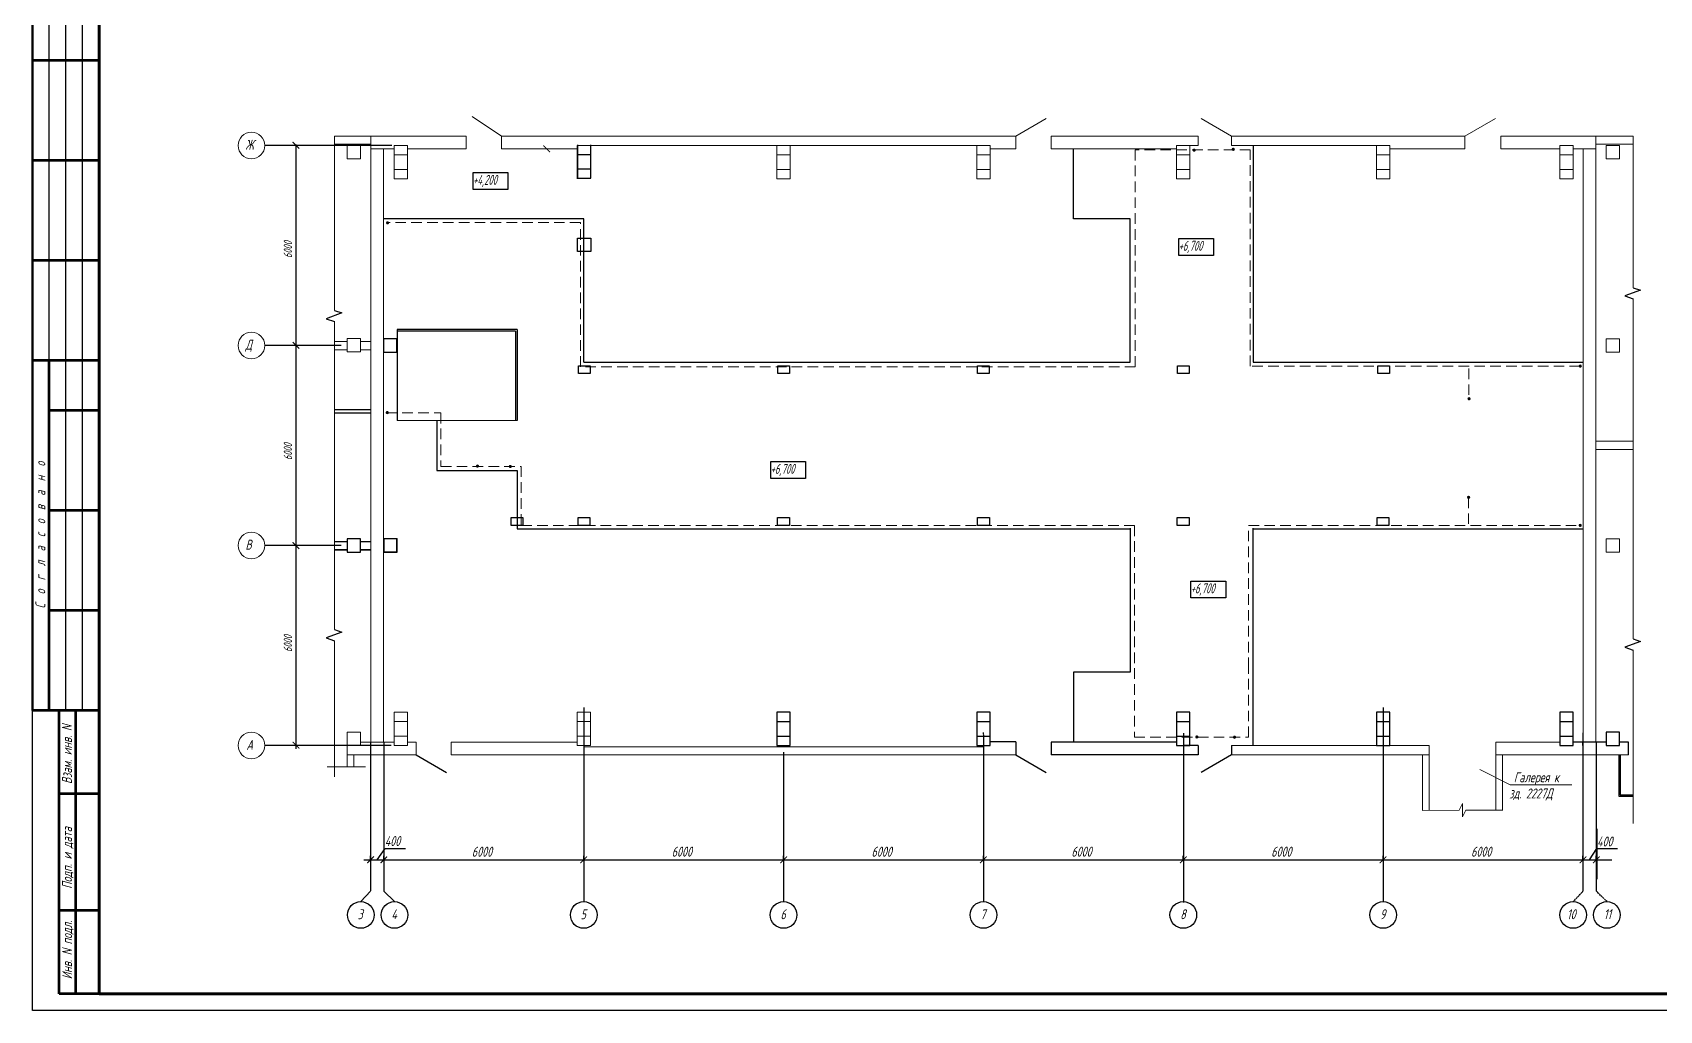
# Model space of a CAD drawing. Header units: millimetres. Extents: x -14296 to 10264, y -13087 to -5602.
# Drawn here: x -7101 to -6612.5, y -9380.7 to -9087.3 of the extents above; entities that cross this region are included whole.
import ezdxf
from ezdxf.enums import TextEntityAlignment as Align

# ---------------------------------------------------------------- set-up
doc = ezdxf.new("R2010")
doc.units = ezdxf.units.MM
for name, pattern in [('CENTER2', [1.125, 0.75, -0.125, 0.125, -0.125]), ('gost6', [12, 8, -1.5, 1, -1.5]), ('HIDDEN2', [4.7625, 3.175, -1.5875]), ('ОСЕВАЯ', [50.8, 31.75, -6.35, 6.35, -6.35])]:
    doc.linetypes.add(name, pattern=pattern)
for name, color, linetype, lineweight in [('1', 4, 'Continuous', 15), ('Заземление (Сущ)', 6, 'gost6', 25), ('зд осн', 7, 'Continuous', 30), ('КаБель силовой (Вновь)', 1, 'Continuous', 15), ('основной', 3, 'Continuous', 15), ('стена', 7, 'Continuous', 18), ('Строительный', 251, 'Continuous', 13)]:
    doc.layers.add(name, color=color, linetype=linetype, lineweight=lineweight)
for name, color, linetype in [('osnovnoy shtamp', 7, 'Continuous'), ('TX', 7, 'Continuous'), ('НОВЫЙ', 7, 'Continuous'), ('орудован', 7, 'Continuous'), ('Размеры', 5, 'Continuous')]:
    doc.layers.add(name, color=color, linetype=linetype)
doc.styles.add('Simplex', font='simplex.shx', dxfattribs={"width": 0.7, "oblique": 15})
doc.linetypes.add('ограждение1', pattern='A,0.25,-0.1,[133,ltypeshp.shx,S=0.1,R=0,X=-0.1,Y=0],-0.1,1', length=1.45)

# ---------------------------------------------------------------- blocks, each defined once
blk = doc.blocks.new('A$C22994256')
at = {"layer": 'TX', "color": 5, "linetype": 'ByBlock'}
for p, q in [((-1.93, 2.68), (-6.65, 0.95)), ((-6.65, 0.95), (-4.08, 0.07)), ((-4.08, 3.42), (-1.93, 2.68))]:
    blk.add_line(p, q, dxfattribs=at)

msp = doc.modelspace()

# ---------------------------------------------------------------- hatches: boundary and pattern name
at = {"layer": 'Заземление (Сущ)', "lineweight": 30, "true_color": 0xed1f24}
for points in [[(-6751.72725, -9122.60963, 1), (-6752.72725, -9122.60963, 1)], [(-6740.01238, -9122.34497, 1), (-6741.01238, -9122.34497, 1)], [(-6993.89787, -9144.40651, 1), (-6994.89787, -9144.40651, 1)], [(-6635.84031, -9187.39962, 1), (-6636.84031, -9187.39962, 1)], [(-6669.20623, -9197.19631, 1), (-6670.20623, -9197.19631, 1)], [(-6993.99616, -9201.33932, 1), (-6994.99616, -9201.33932, 1)], [(-6966.91141, -9217.41335, 1), (-6967.91141, -9217.41335, 1)], [(-6957.05096, -9217.5197, 1), (-6958.05096, -9217.5197, 1)], [(-6669.33912, -9226.77008, 1), (-6670.33912, -9226.77008, 1)], [(-6635.8446, -9235.19657, 1), (-6636.8446, -9235.19657, 1)], [(-6750.92153, -9298.67095, 1), (-6751.92153, -9298.67095, 1)], [(-6739.61129, -9298.74658, 1), (-6740.61129, -9298.74658, 1)]]:
    msp.add_hatch(color=240, dxfattribs=at).paths.add_polyline_path(points)

# ---------------------------------------------------------------- linework, layer by layer
at = {"color": 0, "lineweight": 60}
for p, q in [((-7080.98538, -9375.7326), (-7080.98538, -8791.7326)), ((-7080.98538, -9375.7326), (-7080.98538, -8791.81632)), ((-6264.98538, -9375.7326), (-7080.98538, -9375.7326))]:
    msp.add_line(p, q, dxfattribs=at)
at = {"color": 0, "lineweight": 50}
msp.add_line((-7100.98538, -9080.7326), (-7100.98538, -9290.7326), dxfattribs=at)
at = {"color": 0, "lineweight": -3}
for p, q in [((-7095.98538, -9185.7326), (-7095.98538, -9080.7326)), ((-7080.98538, -9290.7326), (-7092.98538, -9290.7326)), ((-7080.98538, -9290.7326), (-7092.98538, -9290.7326)), ((-7080.98538, -9290.7326), (-7092.98538, -9290.7326))]:
    msp.add_line(p, q, dxfattribs=at)
at = {"color": 0, "lineweight": 25}
for p, q in [((-7021.88372, -9181.31543), (-7021.88372, -9120.91794)), ((-7021.88372, -9241.11038), (-7021.88372, -9181.20967)), ((-7021.88372, -9302.24213), (-7021.88372, -9241.29433))]:
    msp.add_line(p, q, dxfattribs=at)
at = {"lineweight": 25}
for p, q in [((-6937.40696, -9121.05103), (-6937.40696, -9131.05103)), ((-6937.40696, -9123.87685), (-6933.40696, -9123.87685)), ((-6933.40696, -9131.05103), (-6933.40696, -9121.05103)), ((-6937.40696, -9128.2252), (-6933.40696, -9128.2252)), ((-6937.40696, -9131.05103), (-6933.40696, -9131.05103)), ((-6937.40696, -9153.05103), (-6937.40696, -9149.05103)), ((-6937.40696, -9149.05103), (-6933.40696, -9149.05103)), ((-6933.40696, -9153.05103), (-6937.40696, -9153.05103)), ((-6933.40696, -9149.05103), (-6933.40696, -9153.05103))]:
    msp.add_line(p, q, dxfattribs=at)
at = {"color": 0}
msp.add_lwpolyline([(-6259.98538, -9380.7326), (-7100.98538, -9380.7326), (-7100.98538, -8786.7326), (-6259.98538, -8786.7326), (-6259.98538, -9380.7326)], dxfattribs=at)
for points in [[(-6937.09414, -9187.29226), (-6933.5979, -9187.29226), (-6933.5979, -9189.61207), (-6937.09414, -9189.61207)], [(-6877.22146, -9187.29226), (-6873.72523, -9187.29226), (-6873.72523, -9189.61207), (-6877.22146, -9189.61207)], [(-6817.28075, -9187.29226), (-6813.78451, -9187.29226), (-6813.78451, -9189.61207), (-6817.28075, -9189.61207)], [(-6757.22394, -9187.29226), (-6753.7277, -9187.29226), (-6753.7277, -9189.61207), (-6757.22394, -9189.61207)], [(-6697.08725, -9187.29226), (-6693.59101, -9187.29226), (-6693.59101, -9189.61207), (-6697.08725, -9189.61207)]]:
    msp.add_lwpolyline(points, close=True)
for points in [[(-6957.29018, -9232.79957), (-6953.76002, -9232.79957), (-6953.76002, -9235.21399), (-6957.29018, -9235.21399)], [(-6937.21992, -9232.79957), (-6933.68976, -9232.79957), (-6933.68976, -9235.21399), (-6937.21992, -9235.21399)], [(-6877.28936, -9232.79957), (-6873.75919, -9232.79957), (-6873.75919, -9235.21399), (-6877.28936, -9235.21399)], [(-6817.25782, -9232.79957), (-6813.72766, -9232.79957), (-6813.72766, -9235.21399), (-6817.25782, -9235.21399)], [(-6757.29984, -9232.79957), (-6753.76968, -9232.79957), (-6753.76968, -9235.21399), (-6757.29984, -9235.21399)], [(-6697.30628, -9232.79957), (-6693.77612, -9232.79957), (-6693.77612, -9235.21399), (-6697.30628, -9235.21399)]]:
    msp.add_lwpolyline(points, close=True, dxfattribs=at)
at = {"color": 0, "linetype": 'ByBlock', "const_width": 0.3}
for points in [[(-6756.51654, -9336.54523), (-6754.51654, -9334.54523)], [(-6754.51654, -9334.54523), (-6756.51654, -9336.54523)]]:
    msp.add_lwpolyline(points, dxfattribs=at)
at = {"layer": '1', "color": 0}
for p, q in [((-7010.29865, -9170.71852), (-7010.29865, -9118.4219)), ((-7010.29865, -9266.46779), (-7010.29865, -9174.06341)), ((-7010.29865, -9310.60029), (-7010.29865, -9269.81269)), ((-6620.40652, -9324.61191), (-6620.40652, -9272.59094)), ((-7012.51995, -9307.6446), (-7000.99598, -9307.6446))]:
    msp.add_line(p, q, dxfattribs=at)
at = {"layer": 'osnovnoy shtamp', "color": 0}
for p, q in [((-7002.45457, -9348.08695), (-6999.50292, -9344.98176)), ((-6992.27678, -9348.08695), (-6995.50292, -9344.98176))]:
    msp.add_line(p, q, dxfattribs=at)
for centre in [(-7002.45457, -9352.08695), (-6992.32979, -9352.08695), (-6935.50292, -9352.08695), (-6875.50292, -9352.08695), (-6815.50292, -9352.08695), (-6755.50292, -9352.08695), (-6695.50292, -9352.08695), (-6638.45457, -9352.08695), (-6628.32979, -9352.08695)]:
    msp.add_circle(centre, 4, dxfattribs=at)
at = {"layer": 'зд осн', "color": 0, "lineweight": -3, "ltscale": 0.02}
for p, q in [((-7090.98538, -9290.7326), (-7090.98538, -9080.7326)), ((-7085.98538, -9290.7326), (-7085.98538, -9080.7326))]:
    msp.add_line(p, q, dxfattribs=at)
at = {"layer": 'зд осн', "color": 0, "lineweight": 53, "ltscale": 0.02}
for p, q in [((-7080.98538, -9095.7326), (-7100.98538, -9095.7326)), ((-7080.98538, -9125.7326), (-7100.98538, -9125.7326)), ((-7080.98538, -9155.7326), (-7100.98538, -9155.7326)), ((-7080.98538, -9185.7326), (-7100.98538, -9185.7326)), ((-7095.98538, -9290.7326), (-7095.98538, -9185.7326)), ((-7080.98538, -9200.7326), (-7095.98538, -9200.7326)), ((-7080.98538, -9230.7326), (-7095.98538, -9230.7326)), ((-7080.98538, -9260.7326), (-7095.98538, -9260.7326)), ((-7080.98538, -9290.7326), (-7100.98538, -9290.7326))]:
    msp.add_line(p, q, dxfattribs=at)
at = {"layer": 'КаБель силовой (Вновь)', "color": 240, "linetype": 'HIDDEN2', "true_color": 0xed1f24}
for p, q in [((-6735.39242, -9122.49343), (-6769.90308, -9122.49343)), ((-6769.90308, -9122.49343), (-6769.90308, -9187.58156)), ((-6735.39242, -9187.44306), (-6735.39242, -9122.49343)), ((-6936.48086, -9144.34866), (-6994.3704, -9144.34866)), ((-6936.48086, -9187.58156), (-6936.48086, -9144.34866)), ((-6636.35909, -9187.44306), (-6735.39242, -9187.44306)), ((-6769.90308, -9187.58156), (-6936.48086, -9187.58156)), ((-6669.75336, -9188.13147), (-6669.75336, -9196.96722)), ((-6994.73385, -9201.40737), (-6978.39433, -9201.40737)), ((-6978.39433, -9201.40737), (-6978.39433, -9217.49131)), ((-6978.39433, -9217.49131), (-6954.24027, -9217.49131)), ((-6954.24027, -9217.49131), (-6954.24027, -9235.21399)), ((-6669.88975, -9226.82194), (-6669.88975, -9235.24491)), ((-6954.24027, -9235.21399), (-6770.17984, -9235.21399)), ((-6770.17984, -9235.21399), (-6770.17984, -9298.74658)), ((-6735.93565, -9278.05765), (-6735.93565, -9235.24491)), ((-6735.93565, -9235.24491), (-6636.35909, -9235.24491)), ((-6735.93565, -9298.74658), (-6735.93565, -9278.05765)), ((-6770.17984, -9298.74658), (-6735.93565, -9298.74658))]:
    msp.add_line(p, q, dxfattribs=at)
at = {"layer": 'КаБель силовой (Вновь)', "color": 7, "true_color": 0xffffff}
for p, q in [((-6741.00292, -9121.2219), (-6697.50292, -9121.2219)), ((-6681.70292, -9301.2219), (-6741.00292, -9301.2219))]:
    msp.add_line(p, q, dxfattribs=at)
at = {"layer": 'НОВЫЙ', "color": 0, "linetype": 'CENTER2', "ltscale": 0.5}
for p, q in [((-6993.11079, -9121.2219), (-7031.27428, -9121.2219)), ((-7008.34757, -9181.2219), (-7031.27428, -9181.2219)), ((-7008.36051, -9241.2219), (-7031.27428, -9241.2219)), ((-6935.50292, -9289.88361), (-6935.50292, -9348.08695)), ((-6695.50292, -9289.88361), (-6695.50292, -9348.08695)), ((-6815.53628, -9297.32553), (-6815.50292, -9348.08695)), ((-6755.43298, -9297.55566), (-6755.39961, -9348.31707)), ((-6993.27936, -9301.2219), (-7031.27428, -9301.2219)), ((-6999.50292, -9300.41193), (-6999.50292, -9344.98176)), ((-6995.50292, -9300.2219), (-6995.50292, -9344.98176)), ((-6875.50292, -9303.21946), (-6875.50292, -9348.08695)), ((-6631.50292, -9300.2219), (-6631.50292, -9344.98176)), ((-6631.30674, -9326.22397), (-6631.30674, -9341.39021)), ((-6638.45457, -9348.08695), (-6635.50292, -9344.98176)), ((-6628.27678, -9348.08695), (-6631.50292, -9344.98176))]:
    msp.add_line(p, q, dxfattribs=at)
at = {"layer": 'НОВЫЙ', "color": 0, "ltscale": 0.3}
for p, q in [((-6734.50292, -9121.2219), (-6734.50292, -9186.2219)), ((-6771.50292, -9186.2219), (-6771.50292, -9143.25762)), ((-6955.50292, -9176.41982), (-6991.55298, -9176.41982)), ((-6991.55298, -9176.41982), (-6991.55298, -9203.7219)), ((-6955.50292, -9176.41982), (-6955.50292, -9203.7219)), ((-6935.50292, -9186.2219), (-6771.50292, -9186.2219)), ((-6734.50292, -9186.2219), (-6635.40292, -9186.2219)), ((-6734.50292, -9301.07339), (-6734.50292, -9236.07339)), ((-6734.50292, -9236.2219), (-6635.40292, -9236.2219))]:
    msp.add_line(p, q, dxfattribs=at)
at = {"layer": 'НОВЫЙ', "color": 0, "linetype": 'ограждение1', "ltscale": 3}
for p, q in [((-6956.00292, -9176.91982), (-6991.55298, -9176.91982)), ((-6956.00292, -9176.91982), (-6956.00292, -9203.7219)), ((-6624.76008, -9304.0219), (-6624.76008, -9316.3986)), ((-6624.76008, -9316.3986), (-6620.40652, -9316.3986))]:
    msp.add_line(p, q, dxfattribs=at)
at = {"layer": 'НОВЫЙ', "color": 0, "lineweight": 20, "ltscale": 0.3}
msp.add_line((-6991.55298, -9203.7219), (-6963.10292, -9203.7219), dxfattribs=at)
at = {"layer": 'НОВЫЙ', "ltscale": 0.3}
msp.add_line((-6771.50292, -9236.07339), (-6771.50292, -9279.18618), dxfattribs=at)
at = {"layer": 'НОВЫЙ', "color": 0, "linetype": 'CENTER2', "lineweight": 25, "ltscale": 0.5}
msp.add_line((-6635.50292, -9297.39607), (-6635.50292, -9344.98176), dxfattribs=at)
at = {"layer": 'НОВЫЙ', "color": 0}
for points in [[(-6968.69095, -9129.33041), (-6958.26746, -9129.33041), (-6958.26746, -9134.38591), (-6968.69095, -9134.38591)], [(-6756.86315, -9149.12096), (-6746.43966, -9149.12096), (-6746.43966, -9154.17646), (-6756.86315, -9154.17646)], [(-6879.3447, -9216.05278), (-6868.92121, -9216.05278), (-6868.92121, -9221.10828), (-6879.3447, -9221.10828)], [(-6753.20515, -9251.88872), (-6742.78166, -9251.88872), (-6742.78166, -9256.94422), (-6753.20515, -9256.94422)]]:
    msp.add_lwpolyline(points, close=True, dxfattribs=at)
at = {"layer": 'орудован', "color": 0, "lineweight": -2, "ltscale": 0.3}
for p, q in [((-6771.50292, -9279.18618), (-6788.50292, -9279.18618)), ((-6788.50292, -9279.2219), (-6788.50292, -9300.2219))]:
    msp.add_line(p, q, dxfattribs=at)
at = {"layer": 'основной', "color": 0, "lineweight": 25, "ltscale": 100}
for p, q in [((-7010.29865, -9200.4719), (-6999.50292, -9200.4719)), ((-7010.29865, -9201.4719), (-6999.50292, -9201.4719)), ((-6873.50292, -9291.2219), (-6877.50292, -9291.2219)), ((-6877.50292, -9291.2219), (-6877.50292, -9301.2219)), ((-6877.50292, -9294.04773), (-6873.50292, -9294.04773)), ((-6873.50292, -9301.2219), (-6873.50292, -9291.2219)), ((-6813.50292, -9291.2219), (-6817.50292, -9291.2219)), ((-6817.50292, -9291.2219), (-6817.50292, -9301.2219)), ((-6817.50292, -9294.04773), (-6813.50292, -9294.04773)), ((-6813.50292, -9301.2219), (-6813.50292, -9291.2219)), ((-6753.50292, -9291.2219), (-6757.50292, -9291.2219)), ((-6757.50292, -9291.2219), (-6757.50292, -9301.2219)), ((-6757.50292, -9294.04773), (-6753.50292, -9294.04773)), ((-6753.50292, -9301.2219), (-6753.50292, -9291.2219)), ((-6693.50292, -9291.2219), (-6697.50292, -9291.2219)), ((-6697.50292, -9291.2219), (-6697.50292, -9301.2219)), ((-6697.50292, -9294.04773), (-6693.50292, -9294.04773)), ((-6693.50292, -9301.2219), (-6693.50292, -9291.2219)), ((-6638.50292, -9291.2219), (-6642.50292, -9291.2219)), ((-6642.50292, -9291.2219), (-6642.50292, -9301.2219)), ((-6642.50292, -9294.04773), (-6638.50292, -9294.04773)), ((-6638.50292, -9301.2219), (-6638.50292, -9291.2219)), ((-6877.50292, -9298.39607), (-6873.50292, -9298.39607)), ((-6817.50292, -9298.39607), (-6813.50292, -9298.39607)), ((-6757.50292, -9298.39607), (-6753.50292, -9298.39607)), ((-6697.50292, -9298.39607), (-6693.50292, -9298.39607)), ((-6642.50292, -9298.39607), (-6638.50292, -9298.39607)), ((-6624.50292, -9297.2219), (-6628.50292, -9297.2219)), ((-6628.50292, -9297.2219), (-6628.50292, -9301.2219)), ((-6624.50292, -9301.2219), (-6624.50292, -9297.2219)), ((-6877.50292, -9301.2219), (-6873.50292, -9301.2219)), ((-6817.50292, -9301.2219), (-6813.50292, -9301.2219)), ((-6805.80292, -9300.1219), (-6813.50292, -9300.1219)), ((-6805.80292, -9300.1219), (-6805.80292, -9303.96814)), ((-6757.50292, -9300.2219), (-6795.20292, -9300.2219)), ((-6795.20292, -9300.2219), (-6795.20292, -9304.0219)), ((-6751.00292, -9304.0219), (-6795.20292, -9304.0219)), ((-6757.50292, -9301.2219), (-6753.50292, -9301.2219)), ((-6753.50292, -9301.2219), (-6755.50292, -9301.2219)), ((-6751.00292, -9301.2219), (-6753.50292, -9301.2219)), ((-6751.00292, -9301.2219), (-6751.00292, -9304.0219)), ((-6741.00292, -9301.2219), (-6741.00292, -9304.0219)), ((-6697.50292, -9301.2219), (-6693.50292, -9301.2219)), ((-6642.50292, -9301.2219), (-6638.50292, -9301.2219)), ((-6628.50292, -9300.2219), (-6638.50292, -9300.2219)), ((-6635.50292, -9301.2219), (-6635.50292, -9300.2219)), ((-6628.50292, -9301.2219), (-6624.50292, -9301.2219)), ((-6621.80292, -9300.2219), (-6624.50292, -9300.2219)), ((-6621.80292, -9304.0219), (-6621.80292, -9300.2219))]:
    msp.add_line(p, q, dxfattribs=at)
at = {"layer": 'основной', "color": 0, "lineweight": 25}
for p, q in [((-7010.29865, -9240.06117), (-7006.50292, -9240.06117)), ((-7010.29865, -9240.06117), (-7006.50292, -9240.06117)), ((-7002.50292, -9239.2219), (-7006.50292, -9239.2219)), ((-7006.50292, -9239.2219), (-7006.50292, -9243.2219)), ((-7002.50292, -9239.2219), (-7006.50292, -9239.2219)), ((-7006.50292, -9239.2219), (-7006.50292, -9243.2219)), ((-7002.50292, -9243.2219), (-7002.50292, -9239.2219)), ((-7002.50292, -9243.2219), (-7002.50292, -9239.2219)), ((-7002.50292, -9240.06117), (-6999.50292, -9240.06117)), ((-7002.50292, -9240.06117), (-6999.50292, -9240.06117)), ((-7010.29865, -9242.56117), (-7006.50292, -9242.56117)), ((-7006.50292, -9242.56117), (-7010.29865, -9242.56117)), ((-7006.50292, -9243.2219), (-7002.50292, -9243.2219)), ((-7006.50292, -9243.2219), (-7002.50292, -9243.2219)), ((-7002.50292, -9242.56117), (-6999.50292, -9242.56117)), ((-6999.50292, -9242.56117), (-7002.50292, -9242.56117)), ((-6624.36008, -9304.0219), (-6624.36008, -9315.9986)), ((-6624.36008, -9315.9986), (-6620.40652, -9315.9986))]:
    msp.add_line(p, q, dxfattribs=at)
at = {"layer": 'основной', "color": 0}
for centre in [(-7035.27428, -9121.2219), (-7035.27428, -9181.2219), (-7035.27428, -9241.2219), (-7035.27428, -9301.2219)]:
    msp.add_circle(centre, 4, dxfattribs=at)
at = {"layer": 'Размеры', "color": 0}
for p, q in [((-6991.60292, -9179.2219), (-6995.60292, -9179.2219)), ((-6995.60292, -9179.2219), (-6995.60292, -9183.2219)), ((-6991.60292, -9183.2219), (-6991.60292, -9179.2219)), ((-6995.60292, -9183.2219), (-6991.60292, -9183.2219)), ((-6991.55298, -9239.19224), (-6995.55298, -9239.19224)), ((-6991.55298, -9239.2219), (-6995.55298, -9239.2219)), ((-6995.55298, -9239.2219), (-6995.55298, -9243.2219)), ((-6991.55298, -9243.19224), (-6991.55298, -9239.19224)), ((-6991.55298, -9243.2219), (-6991.55298, -9239.2219)), ((-6995.55298, -9243.19224), (-6991.55298, -9243.19224)), ((-6995.55298, -9243.2219), (-6991.55298, -9243.2219)), ((-6985.85668, -9304.0219), (-6976.67682, -9309.3219)), ((-6805.80292, -9304.0219), (-6796.62305, -9309.3219)), ((-6741.00292, -9304.0219), (-6750.18279, -9309.3219)), ((-6997.51654, -9335.54523), (-6995.09003, -9332.14523)), ((-6995.09017, -9332.14523), (-6989.00331, -9332.14523)), ((-6633.51654, -9335.54523), (-6631.32692, -9332.14523)), ((-6631.32774, -9332.14523), (-6625.16401, -9332.14523)), ((-7001.51654, -9335.54523), (-6993.51654, -9335.54523)), ((-6999.51654, -9335.92023), (-6999.51654, -9334.29523)), ((-6999.51654, -9335.92023), (-6999.51654, -9334.29523)), ((-6997.51654, -9335.54523), (-6933.51654, -9335.54523)), ((-6995.51654, -9335.92023), (-6995.51654, -9334.29523)), ((-6995.51654, -9335.92023), (-6995.51654, -9334.29523)), ((-6937.51654, -9335.54523), (-6873.51654, -9335.54523)), ((-6935.51654, -9335.92023), (-6935.51654, -9334.29523)), ((-6935.51654, -9335.92023), (-6935.51654, -9334.29523)), ((-6877.51654, -9335.54523), (-6813.51654, -9335.54523)), ((-6875.51654, -9335.92023), (-6875.51654, -9334.29523)), ((-6875.51654, -9335.92023), (-6875.51654, -9334.29523)), ((-6817.51654, -9335.54523), (-6753.51654, -9335.54523)), ((-6815.51654, -9335.92023), (-6815.51654, -9334.29523)), ((-6815.51654, -9335.92023), (-6815.51654, -9334.29523)), ((-6757.51654, -9335.54523), (-6693.51654, -9335.54523)), ((-6755.51654, -9335.92023), (-6755.51654, -9334.29523)), ((-6755.51654, -9335.92023), (-6755.51654, -9334.29523)), ((-6697.51654, -9335.54523), (-6633.51654, -9335.54523)), ((-6695.51654, -9335.92023), (-6695.51654, -9334.29523)), ((-6695.51654, -9335.92023), (-6695.51654, -9334.29523)), ((-6637.51654, -9335.54523), (-6629.51654, -9335.54523)), ((-6635.51654, -9335.92023), (-6635.51654, -9334.29523)), ((-6635.51654, -9335.92023), (-6635.51654, -9334.29523)), ((-6633.51654, -9335.54523), (-6626.87576, -9335.54523)), ((-6631.51654, -9335.92023), (-6631.51654, -9334.29523)), ((-6631.51654, -9335.92023), (-6631.51654, -9334.29523))]:
    msp.add_line(p, q, dxfattribs=at)
at = {"layer": 'Размеры', "color": 6}
for p, q in [((-6991.61986, -9239.25569), (-6995.61986, -9239.25569)), ((-6991.61986, -9243.25569), (-6991.61986, -9239.25569)), ((-6995.61986, -9243.25569), (-6991.61986, -9243.25569))]:
    msp.add_line(p, q, dxfattribs=at)
at = {"layer": 'Размеры', "color": 0, "const_width": 0.3}
for points in [[(-7022.88808, -9120.1524), (-7020.88808, -9122.1524)], [(-6947.67318, -9121.20281), (-6945.67318, -9123.20281)], [(-7022.88372, -9180.16452), (-7020.88372, -9182.16452)], [(-7022.93165, -9240.23053), (-7020.93165, -9242.23053)], [(-7022.88683, -9300.12315), (-7020.88683, -9302.12315)], [(-6998.51654, -9334.54523), (-7000.51654, -9336.54523)], [(-6996.51654, -9336.54523), (-6994.51654, -9334.54523)], [(-6994.51654, -9334.54523), (-6996.51654, -9336.54523)], [(-6936.51654, -9336.54523), (-6934.51654, -9334.54523)], [(-6934.51654, -9334.54523), (-6936.51654, -9336.54523)], [(-6876.51654, -9336.54523), (-6874.51654, -9334.54523)], [(-6874.51654, -9334.54523), (-6876.51654, -9336.54523)], [(-6816.51654, -9336.54523), (-6814.51654, -9334.54523)], [(-6814.51654, -9334.54523), (-6816.51654, -9336.54523)], [(-6696.51654, -9336.54523), (-6694.51654, -9334.54523)], [(-6694.51654, -9334.54523), (-6696.51654, -9336.54523)], [(-6636.51654, -9336.54523), (-6634.51654, -9334.54523)], [(-6634.51654, -9334.54523), (-6636.51654, -9336.54523)], [(-6632.51654, -9336.54523), (-6630.51654, -9334.54523)], [(-6630.51654, -9334.54523), (-6632.51654, -9336.54523)]]:
    msp.add_lwpolyline(points, dxfattribs=at)
at = {"layer": 'стена', "color": 0, "lineweight": 53}
for p, q in [((-7092.98538, -9375.7326), (-7092.98538, -9290.7326)), ((-7087.98538, -9375.7326), (-7087.98538, -9290.7326)), ((-7080.98538, -9315.7326), (-7092.98538, -9315.7326)), ((-7080.98538, -9350.7326), (-7092.98538, -9350.7326)), ((-7080.98538, -9375.72699), (-7092.98538, -9375.72699))]:
    msp.add_line(p, q, dxfattribs=at)
at = {"layer": 'стена', "color": 0, "lineweight": -3}
msp.add_line((-7080.98538, -9290.7326), (-7092.98538, -9290.7326), dxfattribs=at)
msp.add_line((-7080.98538, -9290.7326), (-7092.98538, -9290.7326), dxfattribs=at)
at = {"layer": 'Строительный', "color": 0}
for p, q in [((-6969.01066, -9112.52413), (-6960.20292, -9118.4219)), ((-6796.62209, -9113.1219), (-6805.80196, -9118.4219)), ((-6741.00292, -9118.4219), (-6750.18279, -9113.1219)), ((-6661.81631, -9113.1219), (-6670.99618, -9118.4219)), ((-6970.80292, -9118.4219), (-7010.29865, -9118.4219)), ((-6999.40292, -9118.4219), (-6999.40292, -9300.2219)), ((-6935.50292, -9118.4219), (-6960.20292, -9118.4219)), ((-6805.80196, -9118.41043), (-6935.50292, -9118.4219)), ((-6805.80196, -9118.41043), (-6805.80196, -9122.21043)), ((-6751.00292, -9118.40619), (-6795.20196, -9118.41043)), ((-6795.20196, -9118.41043), (-6795.20196, -9122.21043)), ((-6670.99618, -9118.39852), (-6741.00292, -9118.40523)), ((-6670.99618, -9118.39852), (-6670.99618, -9122.19852)), ((-6660.20292, -9118.4219), (-6660.20292, -9122.2219)), ((-6620.40652, -9163.87195), (-6620.40652, -9118.4219)), ((-6999.50292, -9120.8219), (-7010.29865, -9120.8219)), ((-7002.50292, -9121.2329), (-7006.50292, -9121.2329)), ((-7006.50292, -9121.2329), (-7006.50292, -9125.2329)), ((-7002.50292, -9125.2329), (-7002.50292, -9121.2329)), ((-6992.40292, -9122.2219), (-6999.40292, -9122.2219)), ((-6988.40292, -9121.2219), (-6992.40292, -9121.2219)), ((-6992.40292, -9121.2219), (-6992.40292, -9131.2219)), ((-6988.40292, -9131.2219), (-6988.40292, -9121.2219)), ((-6970.80292, -9122.2219), (-6988.40292, -9122.2219)), ((-6937.50292, -9122.2219), (-6960.20292, -9122.2219)), ((-6933.50292, -9121.2219), (-6937.50292, -9121.2219)), ((-6937.50292, -9121.2219), (-6937.50292, -9131.2219)), ((-6928.12247, -9121.2219), (-6935.50292, -9121.2219)), ((-6935.50292, -9121.2219), (-6877.50292, -9121.2219)), ((-6813.50292, -9121.2219), (-6935.50292, -9121.2219)), ((-6873.50292, -9121.2219), (-6877.50292, -9121.2219)), ((-6877.50292, -9121.2219), (-6877.50292, -9131.2219)), ((-6873.50292, -9131.2219), (-6873.50292, -9121.2219)), ((-6813.50292, -9121.2219), (-6817.50292, -9121.2219)), ((-6817.50292, -9121.2219), (-6817.50292, -9131.2219)), ((-6813.50292, -9131.2219), (-6813.50292, -9121.2219)), ((-6805.80196, -9122.21043), (-6813.50292, -9122.21112)), ((-6757.50292, -9122.20682), (-6795.20196, -9122.21043)), ((-6753.50292, -9121.2219), (-6757.50292, -9121.2219)), ((-6757.50292, -9121.2219), (-6757.50292, -9131.2219)), ((-6751.00292, -9121.2219), (-6755.50292, -9121.2219)), ((-6753.50292, -9131.2219), (-6753.50292, -9121.2219)), ((-6693.50292, -9121.2219), (-6697.50292, -9121.2219)), ((-6697.50292, -9121.2219), (-6697.50292, -9131.2219)), ((-6693.50292, -9121.2219), (-6697.50292, -9121.2219)), ((-6693.50292, -9131.2219), (-6693.50292, -9121.2219)), ((-6670.99618, -9122.19852), (-6693.50292, -9122.20068)), ((-6638.50292, -9121.2219), (-6642.50292, -9121.2219)), ((-6642.50292, -9121.2219), (-6642.50292, -9131.2219)), ((-6638.50292, -9131.2219), (-6638.50292, -9121.2219)), ((-6624.50292, -9121.2219), (-6628.50292, -9121.2219)), ((-6628.50292, -9121.2219), (-6628.50292, -9125.2219)), ((-6624.50292, -9125.2219), (-6624.50292, -9121.2219)), ((-7006.50292, -9125.2329), (-7002.50292, -9125.2329)), ((-6992.40292, -9124.04773), (-6988.40292, -9124.04773)), ((-6992.40292, -9128.39607), (-6988.40292, -9128.39607)), ((-6877.50292, -9124.04773), (-6873.50292, -9124.04773)), ((-6877.50292, -9128.39607), (-6873.50292, -9128.39607)), ((-6817.50292, -9124.04773), (-6813.50292, -9124.04773)), ((-6817.50292, -9128.39607), (-6813.50292, -9128.39607)), ((-6757.50292, -9124.04773), (-6753.50292, -9124.04773)), ((-6757.50292, -9128.39607), (-6753.50292, -9128.39607)), ((-6697.50292, -9124.04773), (-6693.50292, -9124.04773)), ((-6697.50292, -9128.39607), (-6693.50292, -9128.39607)), ((-6642.50292, -9124.04773), (-6638.50292, -9124.04773)), ((-6642.50292, -9128.39607), (-6638.50292, -9128.39607)), ((-6628.50292, -9125.2219), (-6624.50292, -9125.2219)), ((-6992.40292, -9131.2219), (-6988.40292, -9131.2219)), ((-6877.50292, -9131.2219), (-6873.50292, -9131.2219)), ((-6817.50292, -9131.2219), (-6813.50292, -9131.2219)), ((-6757.50292, -9131.2219), (-6753.50292, -9131.2219)), ((-6697.50292, -9131.2219), (-6693.50292, -9131.2219)), ((-6642.50292, -9131.2219), (-6638.50292, -9131.2219)), ((-6620.40652, -9269.24605), (-6620.40652, -9167.21685)), ((-6991.55298, -9239.17138), (-6995.55298, -9239.17138)), ((-6991.55298, -9243.17138), (-6991.55298, -9239.17138)), ((-6995.55298, -9243.17138), (-6991.55298, -9243.17138)), ((-6657.33532, -9313.05672), (-6666.50366, -9308.45255)), ((-6638.8922, -9313.06637), (-6657.33532, -9313.05672))]:
    msp.add_line(p, q, dxfattribs=at)
at = {"layer": 'Строительный', "color": 0, "linetype": 'CENTER2', "ltscale": 0.5}
for p, q in [((-6970.80292, -9118.4219), (-6970.80292, -9122.2219)), ((-6960.20292, -9118.4219), (-6960.20292, -9122.2219))]:
    msp.add_line(p, q, dxfattribs=at)
at = {"layer": 'Строительный', "color": 0, "ltscale": 100}
for p, q in [((-6751.00292, -9121.2219), (-6751.00292, -9118.40619)), ((-6741.00292, -9121.2219), (-6741.00292, -9118.40523)), ((-6620.40652, -9118.4219), (-6660.20292, -9118.4219)), ((-6631.60292, -9300.2219), (-6631.60292, -9118.4219)), ((-6642.50292, -9122.2219), (-6660.20292, -9122.2219)), ((-6631.50292, -9122.2219), (-6638.50292, -9122.2219)), ((-6620.40652, -9120.8219), (-6631.50292, -9120.8219)), ((-7010.29865, -9179.9719), (-7006.50292, -9179.9719)), ((-7010.29865, -9179.9719), (-7006.50292, -9179.9719)), ((-7010.29865, -9182.4719), (-7006.50292, -9182.4719)), ((-7002.50292, -9179.13263), (-7006.50292, -9179.13263)), ((-7006.50292, -9179.13263), (-7006.50292, -9183.13263)), ((-7002.50292, -9183.13263), (-7002.50292, -9179.13263)), ((-7002.50292, -9179.9719), (-6999.50292, -9179.9719)), ((-7002.50292, -9179.9719), (-6999.50292, -9179.9719)), ((-7002.50292, -9182.4719), (-6999.50292, -9182.4719)), ((-6624.50292, -9179.2219), (-6628.50292, -9179.2219)), ((-6628.50292, -9179.2219), (-6628.50292, -9183.2219)), ((-6624.50292, -9183.2219), (-6624.50292, -9179.2219)), ((-7006.50292, -9183.13263), (-7002.50292, -9183.13263)), ((-6628.50292, -9183.2219), (-6624.50292, -9183.2219)), ((-6631.60292, -9209.9719), (-6620.40652, -9209.9719)), ((-6620.40652, -9212.4719), (-6631.60292, -9212.4719)), ((-6631.50292, -9212.4719), (-6620.40652, -9212.4719)), ((-6624.50292, -9239.2219), (-6628.50292, -9239.2219)), ((-6628.50292, -9239.2219), (-6628.50292, -9243.2219)), ((-6624.50292, -9243.2219), (-6624.50292, -9239.2219)), ((-6628.50292, -9243.2219), (-6624.50292, -9243.2219)), ((-6988.40292, -9291.2219), (-6992.40292, -9291.2219)), ((-6992.40292, -9291.2219), (-6992.40292, -9301.2219)), ((-6992.40292, -9294.04773), (-6988.40292, -9294.04773)), ((-6988.40292, -9301.2219), (-6988.40292, -9291.2219)), ((-6933.50292, -9291.2219), (-6937.50292, -9291.2219)), ((-6937.50292, -9291.2219), (-6937.50292, -9301.2219)), ((-6937.50292, -9294.04773), (-6933.50292, -9294.04773)), ((-6933.50292, -9301.2219), (-6933.50292, -9291.2219)), ((-7002.50292, -9297.2219), (-7006.50292, -9297.2219)), ((-7006.50292, -9297.2219), (-7006.50292, -9301.2219)), ((-7002.50292, -9301.2219), (-7002.50292, -9297.2219)), ((-6992.40292, -9298.39607), (-6988.40292, -9298.39607)), ((-6937.50292, -9298.39607), (-6933.50292, -9298.39607)), ((-7006.50292, -9301.2219), (-7002.50292, -9301.2219)), ((-7006.50292, -9301.2219), (-7006.50292, -9307.6446)), ((-6985.85668, -9304.0219), (-7006.50292, -9304.0219)), ((-7004.50605, -9304.0219), (-7004.50902, -9307.6446)), ((-6992.40292, -9300.2219), (-7002.50292, -9300.2219)), ((-6992.40292, -9301.2219), (-6988.40292, -9301.2219)), ((-6985.85668, -9300.2219), (-6988.40292, -9300.2219)), ((-6985.85668, -9304.0219), (-6985.85668, -9300.2219)), ((-6937.50292, -9300.2219), (-6975.25668, -9300.2219)), ((-6975.25668, -9304.0219), (-6975.25668, -9300.2219)), ((-6805.80292, -9304.0219), (-6975.25668, -9304.0219)), ((-6937.50292, -9301.2219), (-6933.50292, -9301.2219)), ((-6815.50292, -9301.6219), (-6935.50292, -9301.6219)), ((-6681.70292, -9304.0219), (-6741.00292, -9304.0219)), ((-6683.70292, -9304.0219), (-6683.70292, -9320.69244)), ((-6681.70292, -9301.2219), (-6681.70292, -9304.0219)), ((-6681.70292, -9320.6866), (-6681.70292, -9301.2219)), ((-6642.50292, -9300.2219), (-6661.65719, -9300.2219)), ((-6661.65719, -9320.61881), (-6661.65719, -9300.2219)), ((-6621.80292, -9304.0219), (-6661.64974, -9304.0219)), ((-6659.64974, -9304.0219), (-6661.64974, -9304.0219)), ((-6659.64974, -9304.0219), (-6659.64974, -9320.69244)), ((-6671.65878, -9318.6499), (-6672.64756, -9320.65547)), ((-6671.63637, -9322.64983), (-6671.65878, -9318.6499)), ((-6672.64756, -9320.65547), (-6683.82359, -9320.69389)), ((-6670.64759, -9320.64426), (-6671.63637, -9322.64983)), ((-6659.82359, -9320.61362), (-6670.64759, -9320.64426))]:
    msp.add_line(p, q, dxfattribs=at)
at = {"layer": 'Строительный'}
msp.add_line((-6995.60292, -9122.2219), (-6995.60292, -9300.2219), dxfattribs=at)
at = {"layer": 'Строительный', "color": 0, "lineweight": -2, "ltscale": 0.3}
for p, q in [((-6788.50292, -9143.2219), (-6788.50292, -9122.2219)), ((-6935.50292, -9143.2219), (-6995.60292, -9143.2219)), ((-6935.50292, -9186.2219), (-6935.50292, -9143.2219)), ((-6771.50292, -9143.25762), (-6788.50292, -9143.25762)), ((-6772.00292, -9143.25762), (-6788.50292, -9143.25762)), ((-6979.60292, -9218.7219), (-6955.50292, -9218.7219)), ((-6955.50292, -9218.7219), (-6955.50292, -9236.2219)), ((-6955.50292, -9236.2219), (-6771.50292, -9236.2219)), ((-6771.50292, -9236.2219), (-6771.50292, -9278.2219)), ((-6734.50292, -9301.2219), (-6734.50292, -9236.2219))]:
    msp.add_line(p, q, dxfattribs=at)
at = {"layer": 'Строительный', "ltscale": 100}
msp.add_line((-6635.40292, -9300.2219), (-6635.40292, -9122.2219), dxfattribs=at)
at = {"layer": 'Строительный', "color": 0, "linetype": 'ОСЕВАЯ', "ltscale": 0.6}
for p, q in [((-6666.43427, -9186.26781), (-6666.44572, -9186.25649)), ((-6666.43427, -9236.17599), (-6666.44572, -9236.18731))]:
    msp.add_line(p, q, dxfattribs=at)
at = {"layer": 'Строительный', "color": 0, "lineweight": 25, "ltscale": 0.3}
msp.add_line((-6979.60292, -9203.7219), (-6979.60292, -9218.7219), dxfattribs=at)
at = {"layer": 'Строительный', "color": 0, "lineweight": 20, "ltscale": 0.3}
msp.add_line((-6966.50292, -9203.7219), (-6955.50292, -9203.7219), dxfattribs=at)

# ---------------------------------------------------------------- block references
at = {"layer": '1', "color": 0}
for p in [(-7006.2193, -9174.1367), (-7006.2193, -9269.88598), (-6616.32718, -9272.66423)]:
    msp.add_blockref('A$C22994256', p, dxfattribs=at)
at = {"layer": 'Строительный', "color": 0}
msp.add_blockref('A$C22994256', (-6616.32718, -9167.29013), dxfattribs=at)

# ---------------------------------------------------------------- texts
at = {"color": 0, "lineweight": 20, "style": 'Simplex', "oblique": 15, "width": 0.7}
for s, p in [('Ж', (-7037.08317, -9122.49882)), ('Д', (-7037.08317, -9182.49882)), ('В', (-7037.08317, -9242.49882)), ('А', (-7036.80716, -9302.54514)), ('3', (-7003.39139, -9353.36386)), ('4', (-6993.26661, -9353.36386)), ('5', (-6936.43974, -9353.36386)), ('6', (-6876.43974, -9353.36386)), ('7', (-6816.43974, -9353.36386)), ('8', (-6756.43974, -9353.36386)), ('9', (-6696.43974, -9353.36386)), ('10', (-6640.3194, -9353.36386)), ('11', (-6629.26661, -9353.36386))]:
    msp.add_text(s, height=3, dxfattribs=at).set_placement(p)
at = {"color": 0, "lineweight": 20, "ltscale": 0.02, "style": 'Simplex', "oblique": 15, "width": 0.7}
msp.add_text('С  о  г  л  а  с  о  в  а  н  о', height=3, rotation=90, dxfattribs=at).set_placement((-7097.15287, -9260.12672))
for s, p in [('Взам. инв. N', (-7089.16041, -9303.92521)), ('Подп. и дата', (-7089.16041, -9334.98855)), ('Инв. N подл.', (-7089.10816, -9362.59215))]:
    msp.add_text(s, height=3, rotation=90, dxfattribs=at).set_placement(p, align=Align.CENTER)
at = {"color": 0, "lineweight": 20, "char_height": 2.5, "attachment_point": 5, "rotation": 90, "style": 'Simplex'}
for insert in [(-7024.31915, -9152.45491), (-7024.31915, -9213.0896), (-7024.31915, -9270.67522)]:
    msp.add_mtext('6000', dxfattribs=dict(at, insert=insert))
at = {"layer": 'орудован', "color": 0, "linetype": 'Continuous', "lineweight": 20, "style": 'Simplex', "oblique": 15, "width": 0.6}
for s, p in [('+4,200', (-6968.7539, -9133.01458)), ('+6,700', (-6756.9261, -9152.80513)), ('+6,700', (-6879.40765, -9219.73695)), ('+6,700', (-6753.2681, -9255.5729))]:
    msp.add_text(s, height=3, dxfattribs=at).set_placement(p)
at = {"layer": 'Размеры', "color": 0, "lineweight": 20, "style": 'Simplex', "oblique": 15, "width": 0.7}
for s, p in [('400', (-6995.25427, -9331.4149)), ('400', (-6631.30285, -9331.54523)), ('6000', (-6969.11195, -9334.59664)), ('6000', (-6909.11195, -9334.59664)), ('6000', (-6849.11195, -9334.59664)), ('6000', (-6789.11195, -9334.59664)), ('6000', (-6729.11195, -9334.59664)), ('6000', (-6669.11195, -9334.59664))]:
    msp.add_text(s, height=3, dxfattribs=at).set_placement(p)
at = {"layer": 'Строительный', "color": 0, "lineweight": 20, "style": 'Simplex', "oblique": 15, "width": 0.7}
for s, p in [('Галерея к', (-6656.27954, -9312.25788)), (' зд. 2227Д', (-6659.079, -9317.1338))]:
    msp.add_text(s, height=3, dxfattribs=at).set_placement(p)

doc.saveas('drawing.dxf')
